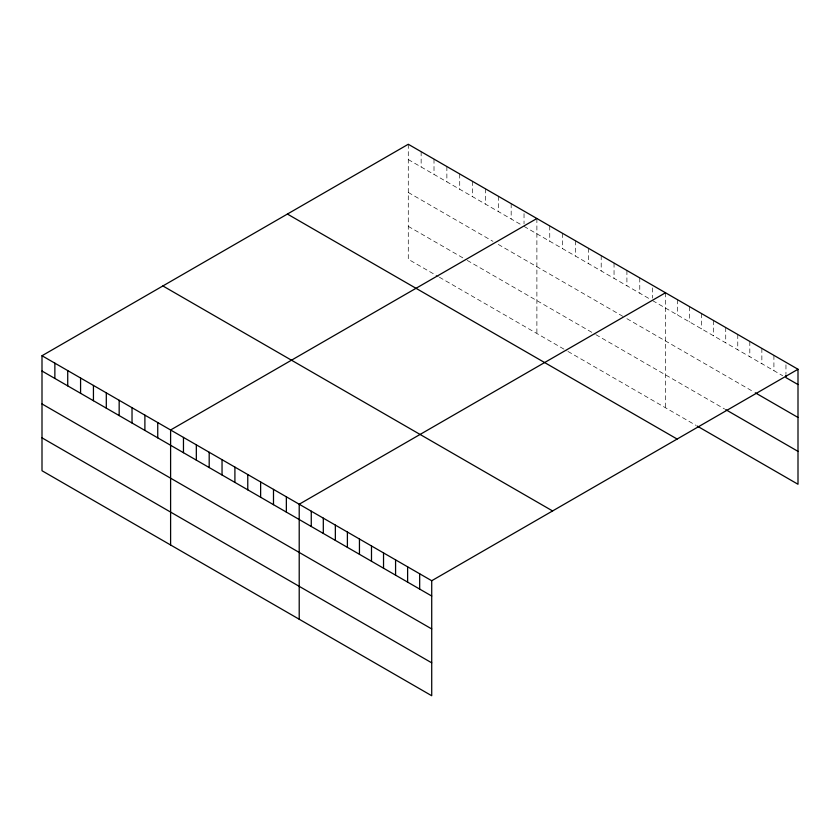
<?xml version="1.0" encoding="UTF-8"?>
<svg xmlns="http://www.w3.org/2000/svg" width="840" height="840" viewBox="0 0 840 840"><rect width="100%" height="100%" fill="white"/><g stroke="black" fill="none" stroke-linecap="round" stroke-linejoin="round"><path stroke-width="0.63" stroke-dasharray="4.2 3.15" d="M408.282 144.26L408.282 259.266L438.291 276.591M408.282 159.558L521.881 225.152M524.034 226.391L650.496 299.397M652.638 300.636L782.67 375.711M408.282 192.465L492.954 241.343M498.309 244.44L624.771 317.447M626.913 318.685L754.194 392.175M408.282 226.359L466.158 259.77M467.229 260.389L594.762 334.026M595.833 334.645L724.626 409.007M439.362 277.211L566.895 350.837M567.966 351.456L696.161 425.471M785.957 364.854L785.957 373.779M773.913 355.352L773.913 370.65M761.859 348.401L761.859 363.699M749.816 341.45L749.816 356.748M737.772 334.488L737.772 349.786M725.728 327.537L725.728 342.836M713.675 320.586L713.675 335.874M701.631 313.625L701.631 328.923M689.587 306.673L689.587 321.972M677.544 299.723L677.544 315.01M665.5 292.761L665.5 407.768M652.638 287.889L652.638 298.084M639.775 277.914L639.775 293.213M626.913 270.491L626.913 285.789M614.05 263.067L614.05 278.366M601.199 255.633L601.199 270.931M588.336 248.209L588.336 263.508M575.474 240.786L575.474 256.084M562.611 233.363L562.611 248.661M549.749 225.939L549.749 241.238M536.886 218.516L536.886 333.512M524.034 213.633L524.034 223.839M511.171 203.658L511.171 218.957M498.309 196.234L498.309 211.533M485.447 188.811L485.447 204.109M472.584 181.388L472.584 196.686M459.721 173.964L459.721 189.263M446.87 166.541L446.87 181.839M434.007 159.117L434.007 174.416M421.144 151.683L421.144 166.982"/><path stroke-width="1.26" d="M42 355.74L431.718 580.734L431.718 695.74L42 470.736L42 355.74L408.282 144.26L798 369.264L798 484.26L697.252 426.101M536.886 218.516L170.604 429.986L170.604 544.992M665.5 292.761L299.208 504.231L299.208 619.238M431.718 580.734L798 369.264M798 384.562L785.957 377.612L785.957 375.06M755.297 392.805L798 417.459M725.728 409.637L798 451.364M287.406 214.053L677.124 439.047M162.876 285.947L552.594 510.951M42 371.028L431.718 596.033M42 403.935L431.718 628.94M42 437.84L431.718 662.833M419.675 573.783L419.675 589.082M407.62 566.822L407.62 582.12M395.577 559.871L395.577 575.169M383.534 552.92L383.534 568.218M371.49 545.958L371.49 561.256M359.447 539.007L359.447 554.305M347.393 532.056L347.393 547.355M335.349 525.095L335.349 540.393M323.306 518.144L323.306 533.442M311.262 511.193L311.262 526.491M286.356 496.808L286.356 512.106M273.494 489.384L273.494 504.683M260.631 481.961L260.631 497.259M247.769 474.537L247.769 489.836M234.906 467.114L234.906 482.412M222.043 459.69L222.043 474.978M209.191 452.256L209.191 467.555M196.329 444.832L196.329 460.131M183.466 437.409L183.466 452.707M157.742 422.562L157.742 437.861M144.89 415.139L144.89 430.437M132.027 407.715L132.027 423.003M119.165 400.281L119.165 415.58M106.302 392.858L106.302 408.156M93.439 385.434L93.439 400.733M80.577 378.01L80.577 393.309M67.725 370.587L67.725 385.885M54.863 363.163L54.863 378.462"/></g></svg>
